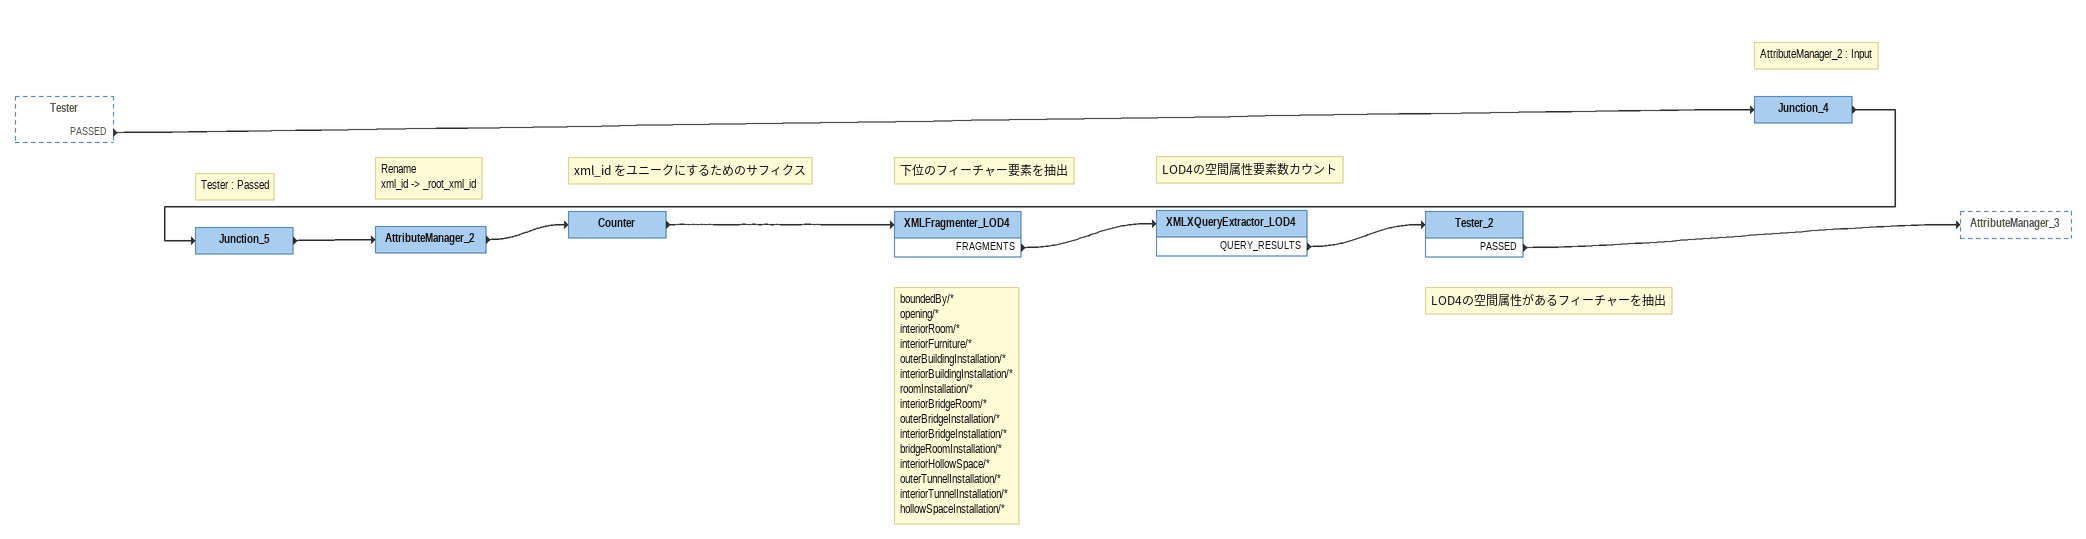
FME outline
Tester [outside]
    PASSED -> Junction_4
Note: AttributeManager_2 : Input
Junction_4
    -> Junction_5
Note: Tester : Passed
Junction_5
    -> AttributeManager_2
Note: Rename / xml_id -> _root_xml_id
AttributeManager_2
    -> Counter
Note: xml_id をユニークにするためのサフィクス
Counter
    -> XMLFragmenter_LOD4
Note: 下位のフィーチャー要素を抽出
Note: boundedBy/* / opening/* / interiorRoom/* / interiorFurniture/* / outerBuildingInstallation/* / interiorBuildingInstallation/* / roomInstallation/* / interiorBridgeRoom/* / outerBridgeInstallation/* / interiorBridgeInstallation/* / bridgeRoomInstallation/* / interiorHollowSpace/* / outerTunnelInstallation/* / interiorTunnelInstallation/* / hollowSpaceInstallation/*
XMLFragmenter_LOD4
    FRAGMENTS -> XMLXQueryExtractor_LOD4
Note: LOD4の空間属性要素数カウント
XMLXQueryExtractor_LOD4
    QUERY_RESULTS -> Tester_2
Note: LOD4の空間属性があるフィーチャーを抽出
Tester_2
    PASSED -> AttributeManager_3
